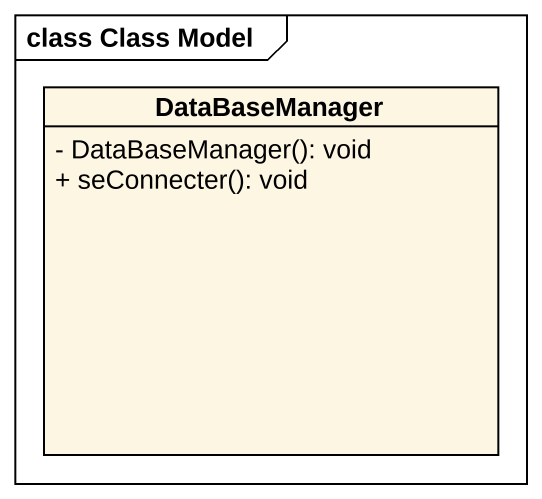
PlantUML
@startuml
mainframe class Class Model
hide circle
hide empty members
skinparam classAttributeIconSize 0
class DataBaseManager {
  - DataBaseManager(): void
  + seConnecter(): void
}
@enduml
